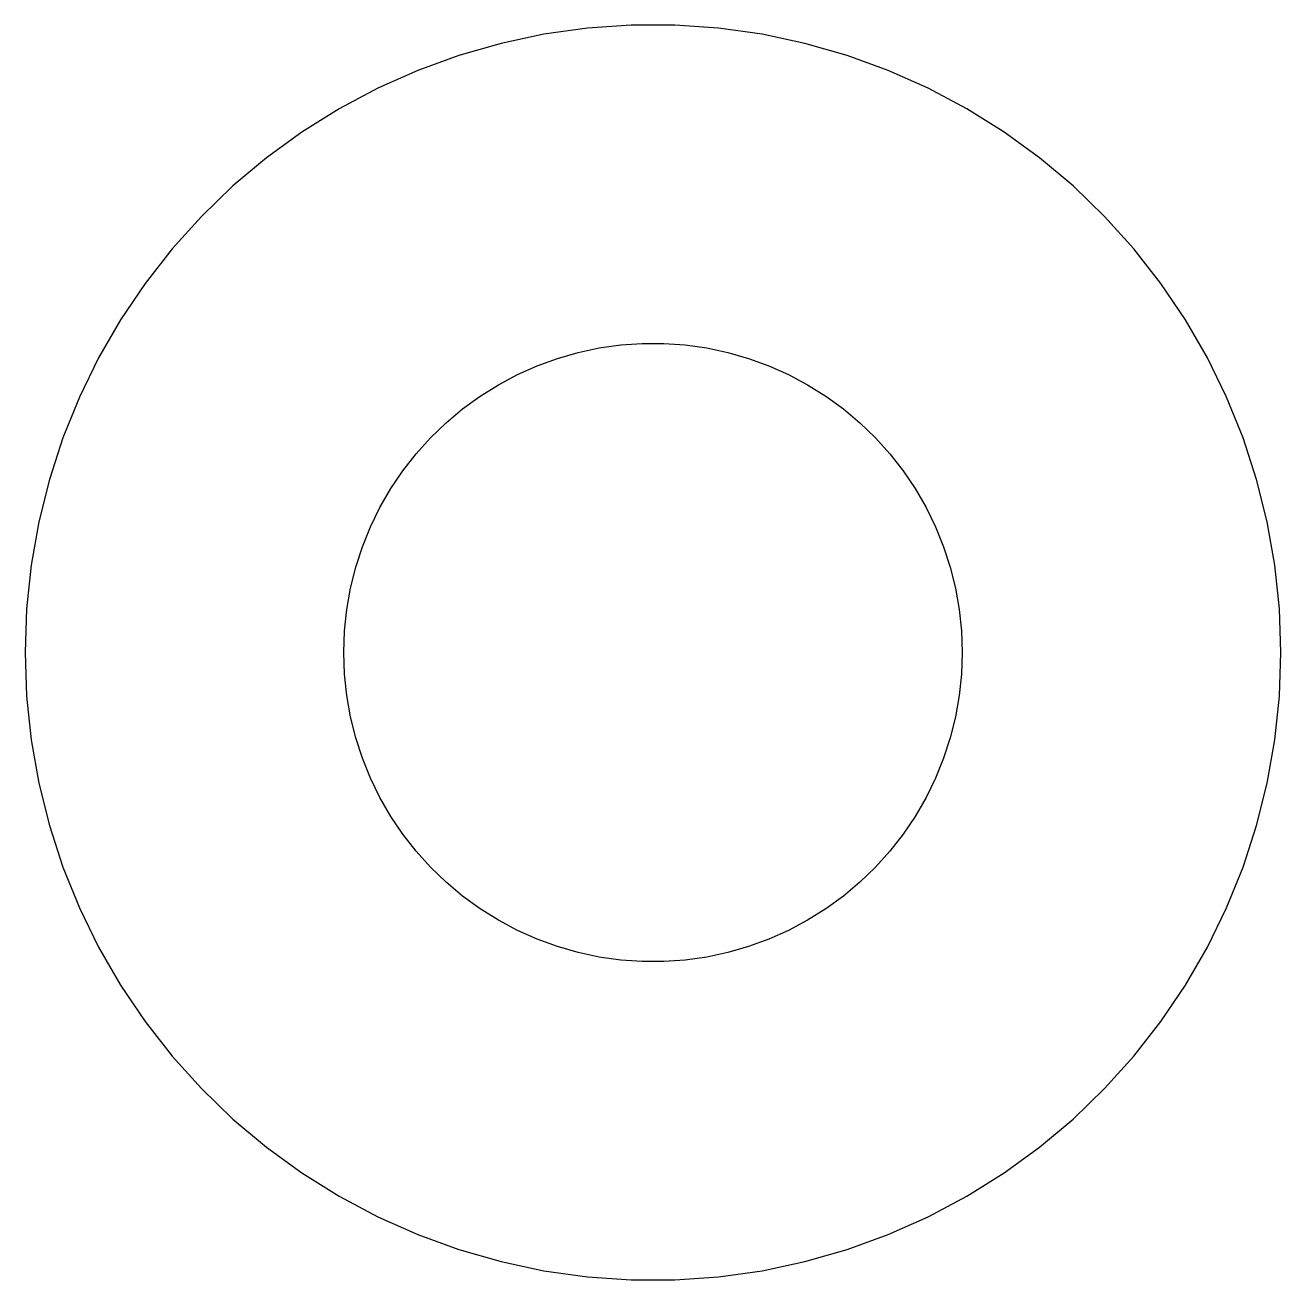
# Model space of a CAD drawing. Header units: metres. Extents: x -4.02 to 4.02, y -4.02 to 4.02.
import ezdxf

# ---------------------------------------------------------------- set-up
doc = ezdxf.new("R2010")
doc.units = ezdxf.units.M

msp = doc.modelspace()

# ---------------------------------------------------------------- linework, layer by layer
for p, q in [((-0.698065, 3.95893), (-0.972526, 3.90059)), ((-0.420204, 3.99798), (-0.698065, 3.95893)), ((-0.140295, 4.01755), (-0.420204, 3.99798)), ((0.140295, 4.01755), (-0.140295, 4.01755)), ((0.420204, 3.99798), (0.140295, 4.01755)), ((0.698065, 3.95893), (0.420204, 3.99798)), ((0.972526, 3.90059), (0.698065, 3.95893)), ((-0.972526, 3.90059), (-1.24225, 3.82325)), ((1.24225, 3.82325), (0.972526, 3.90059)), ((-1.24225, 3.82325), (-1.50592, 3.72728)), ((1.50592, 3.72728), (1.24225, 3.82325)), ((-1.50592, 3.72728), (-1.76225, 3.61315)), ((1.76225, 3.61315), (1.50592, 3.72728)), ((-1.76225, 3.61315), (-2.01, 3.48142)), ((2.01, 3.48142), (1.76225, 3.61315)), ((-2.01, 3.48142), (-2.24796, 3.33273)), ((2.24796, 3.33273), (2.01, 3.48142)), ((-2.24796, 3.33273), (-2.47496, 3.1678)), ((2.47496, 3.1678), (2.24796, 3.33273)), ((-2.47496, 3.1678), (-2.6899, 2.98744)), ((2.6899, 2.98744), (2.47496, 3.1678)), ((-2.6899, 2.98744), (-2.89175, 2.79253)), ((2.89175, 2.79253), (2.6899, 2.98744)), ((-2.89175, 2.79253), (-3.0795, 2.58401)), ((3.0795, 2.58401), (2.89175, 2.79253)), ((-3.0795, 2.58401), (-3.25225, 2.3629)), ((3.25225, 2.3629), (3.0795, 2.58401)), ((-3.25225, 2.3629), (-3.40915, 2.13027)), ((3.40915, 2.13027), (3.25225, 2.3629)), ((-3.40915, 2.13027), (-3.54945, 1.88727)), ((3.54945, 1.88727), (3.40915, 2.13027)), ((-0.479005, 1.92119), (-0.343822, 1.94992)), ((-0.343822, 1.94992), (-0.206965, 1.96915)), ((-0.206965, 1.96915), (-0.0691, 1.97879)), ((-0.0691, 1.97879), (0.0691, 1.97879)), ((0.0691, 1.97879), (0.206965, 1.96915)), ((0.206965, 1.96915), (0.343822, 1.94992)), ((0.343822, 1.94992), (0.479005, 1.92119)), ((-3.54945, 1.88727), (-3.67245, 1.63508)), ((-0.74172, 1.83582), (-0.611854, 1.88309)), ((-0.611854, 1.88309), (-0.479005, 1.92119)), ((0.479005, 1.92119), (0.611854, 1.88309)), ((0.611854, 1.88309), (0.74172, 1.83582)), ((3.67245, 1.63508), (3.54945, 1.88727)), ((-0.99, 1.71473), (-0.867974, 1.77961)), ((-0.867974, 1.77961), (-0.74172, 1.83582)), ((0.74172, 1.83582), (0.867974, 1.77961)), ((0.867974, 1.77961), (0.99, 1.71473)), ((-1.1072, 1.64149), (-0.99, 1.71473)), ((0.99, 1.71473), (1.1072, 1.64149)), ((-3.67245, 1.63508), (-3.77756, 1.37492)), ((-1.21901, 1.56026), (-1.1072, 1.64149)), ((1.1072, 1.64149), (1.21901, 1.56026)), ((3.77756, 1.37492), (3.67245, 1.63508)), ((-1.32488, 1.47143), (-1.21901, 1.56026)), ((1.21901, 1.56026), (1.32488, 1.47143)), ((-1.42429, 1.37542), (-1.32488, 1.47143)), ((1.32488, 1.47143), (1.42429, 1.37542)), ((-3.77756, 1.37492), (-3.86427, 1.10806)), ((-1.51677, 1.27272), (-1.42429, 1.37542)), ((1.42429, 1.37542), (1.51677, 1.27272)), ((3.86427, 1.10806), (3.77756, 1.37492)), ((-1.60185, 1.16381), (-1.51677, 1.27272)), ((1.51677, 1.27272), (1.60185, 1.16381)), ((-1.67913, 1.04924), (-1.60185, 1.16381)), ((1.60185, 1.16381), (1.67913, 1.04924)), ((-3.86427, 1.10806), (-3.93215, 0.835805)), ((-1.74824, 0.929553), (-1.67913, 1.04924)), ((1.67913, 1.04924), (1.74824, 0.929553)), ((3.93215, 0.835805), (3.86427, 1.10806)), ((-1.80882, 0.805338), (-1.74824, 0.929553)), ((1.74824, 0.929553), (1.80882, 0.805338)), ((-3.93215, 0.835805), (-3.98088, 0.559475)), ((-1.86059, 0.677199), (-1.80882, 0.805338)), ((1.80882, 0.805338), (1.86059, 0.677199)), ((3.98088, 0.559475), (3.93215, 0.835805)), ((-1.9033, 0.545761), (-1.86059, 0.677199)), ((1.86059, 0.677199), (1.9033, 0.545761)), ((-3.98088, 0.559475), (-4.01021, 0.28042)), ((-1.93673, 0.411665), (-1.9033, 0.545761)), ((1.9033, 0.545761), (1.93673, 0.411665)), ((4.01021, 0.28042), (3.98088, 0.559475)), ((-1.96073, 0.275562), (-1.93673, 0.411665)), ((1.93673, 0.411665), (1.96073, 0.275562)), ((-4.01021, 0.28042), (-4.02, 0)), ((-1.97518, 0.138118), (-1.96073, 0.275562)), ((1.96073, 0.275562), (1.97518, 0.138118)), ((4.02, 0), (4.01021, 0.28042)), ((-1.98, 0), (-1.97518, 0.138118)), ((1.97518, 0.138118), (1.98, 0)), ((-4.02, 0), (-4.01021, -0.28042)), ((-1.97518, -0.138118), (-1.98, 0)), ((1.98, 0), (1.97518, -0.138118)), ((4.01021, -0.28042), (4.02, 0)), ((-1.96073, -0.275562), (-1.97518, -0.138118)), ((1.97518, -0.138118), (1.96073, -0.275562)), ((-4.01021, -0.28042), (-3.98088, -0.559475)), ((-1.93673, -0.411665), (-1.96073, -0.275562)), ((1.96073, -0.275562), (1.93673, -0.411665)), ((3.98088, -0.559475), (4.01021, -0.28042)), ((-1.9033, -0.545761), (-1.93673, -0.411665)), ((1.93673, -0.411665), (1.9033, -0.545761)), ((-3.98088, -0.559475), (-3.93215, -0.835805)), ((-1.86059, -0.677199), (-1.9033, -0.545761)), ((1.9033, -0.545761), (1.86059, -0.677199)), ((3.93215, -0.835805), (3.98088, -0.559475)), ((-1.80882, -0.805338), (-1.86059, -0.677199)), ((1.86059, -0.677199), (1.80882, -0.805338)), ((-3.93215, -0.835805), (-3.86427, -1.10806)), ((-1.74824, -0.929553), (-1.80882, -0.805338)), ((1.80882, -0.805338), (1.74824, -0.929553)), ((3.86427, -1.10806), (3.93215, -0.835805)), ((-1.67913, -1.04924), (-1.74824, -0.929553)), ((1.74824, -0.929553), (1.67913, -1.04924)), ((-3.86427, -1.10806), (-3.77756, -1.37492)), ((-1.60185, -1.16381), (-1.67913, -1.04924)), ((1.67913, -1.04924), (1.60185, -1.16381)), ((3.77756, -1.37492), (3.86427, -1.10806)), ((-1.51677, -1.27272), (-1.60185, -1.16381)), ((1.60185, -1.16381), (1.51677, -1.27272)), ((-1.42429, -1.37542), (-1.51677, -1.27272)), ((1.51677, -1.27272), (1.42429, -1.37542)), ((-3.77756, -1.37492), (-3.67245, -1.63508)), ((-1.32488, -1.47143), (-1.42429, -1.37542)), ((1.42429, -1.37542), (1.32488, -1.47143)), ((3.67245, -1.63508), (3.77756, -1.37492)), ((-1.21901, -1.56026), (-1.32488, -1.47143)), ((1.32488, -1.47143), (1.21901, -1.56026)), ((-1.1072, -1.64149), (-1.21901, -1.56026)), ((1.21901, -1.56026), (1.1072, -1.64149)), ((-3.67245, -1.63508), (-3.54945, -1.88727)), ((-0.99, -1.71473), (-1.1072, -1.64149)), ((1.1072, -1.64149), (0.99, -1.71473)), ((3.54945, -1.88727), (3.67245, -1.63508)), ((-0.867974, -1.77961), (-0.99, -1.71473)), ((0.99, -1.71473), (0.867974, -1.77961)), ((-0.74172, -1.83582), (-0.867974, -1.77961)), ((-0.611854, -1.88309), (-0.74172, -1.83582)), ((0.74172, -1.83582), (0.611854, -1.88309)), ((0.867974, -1.77961), (0.74172, -1.83582)), ((-3.54945, -1.88727), (-3.40915, -2.13027)), ((-0.479005, -1.92119), (-0.611854, -1.88309)), ((-0.343822, -1.94992), (-0.479005, -1.92119)), ((0.479005, -1.92119), (0.343822, -1.94992)), ((0.611854, -1.88309), (0.479005, -1.92119)), ((3.40915, -2.13027), (3.54945, -1.88727)), ((-0.206965, -1.96915), (-0.343822, -1.94992)), ((-0.0691, -1.97879), (-0.206965, -1.96915)), ((0.0691, -1.97879), (-0.0691, -1.97879)), ((0.206965, -1.96915), (0.0691, -1.97879)), ((0.343822, -1.94992), (0.206965, -1.96915)), ((-3.40915, -2.13027), (-3.25225, -2.3629)), ((3.25225, -2.3629), (3.40915, -2.13027)), ((-3.25225, -2.3629), (-3.0795, -2.58401)), ((3.0795, -2.58401), (3.25225, -2.3629)), ((-3.0795, -2.58401), (-2.89175, -2.79253)), ((2.89175, -2.79253), (3.0795, -2.58401)), ((-2.89175, -2.79253), (-2.6899, -2.98744)), ((2.6899, -2.98744), (2.89175, -2.79253)), ((-2.6899, -2.98744), (-2.47496, -3.1678)), ((2.47496, -3.1678), (2.6899, -2.98744)), ((-2.47496, -3.1678), (-2.24796, -3.33273)), ((2.24796, -3.33273), (2.47496, -3.1678)), ((-2.24796, -3.33273), (-2.01, -3.48142)), ((2.01, -3.48142), (2.24796, -3.33273)), ((-2.01, -3.48142), (-1.76225, -3.61315)), ((1.76225, -3.61315), (2.01, -3.48142)), ((-1.76225, -3.61315), (-1.50592, -3.72728)), ((1.50592, -3.72728), (1.76225, -3.61315)), ((-1.50592, -3.72728), (-1.24225, -3.82325)), ((1.24225, -3.82325), (1.50592, -3.72728)), ((-1.24225, -3.82325), (-0.972526, -3.90059)), ((0.972526, -3.90059), (1.24225, -3.82325)), ((-0.972526, -3.90059), (-0.698065, -3.95893)), ((0.698065, -3.95893), (0.972526, -3.90059)), ((-0.698065, -3.95893), (-0.420204, -3.99798)), ((-0.420204, -3.99798), (-0.140295, -4.01755)), ((-0.140295, -4.01755), (0.140295, -4.01755)), ((0.140295, -4.01755), (0.420204, -3.99798)), ((0.420204, -3.99798), (0.698065, -3.95893))]:
    msp.add_line(p, q)

doc.saveas('drawing.dxf')
